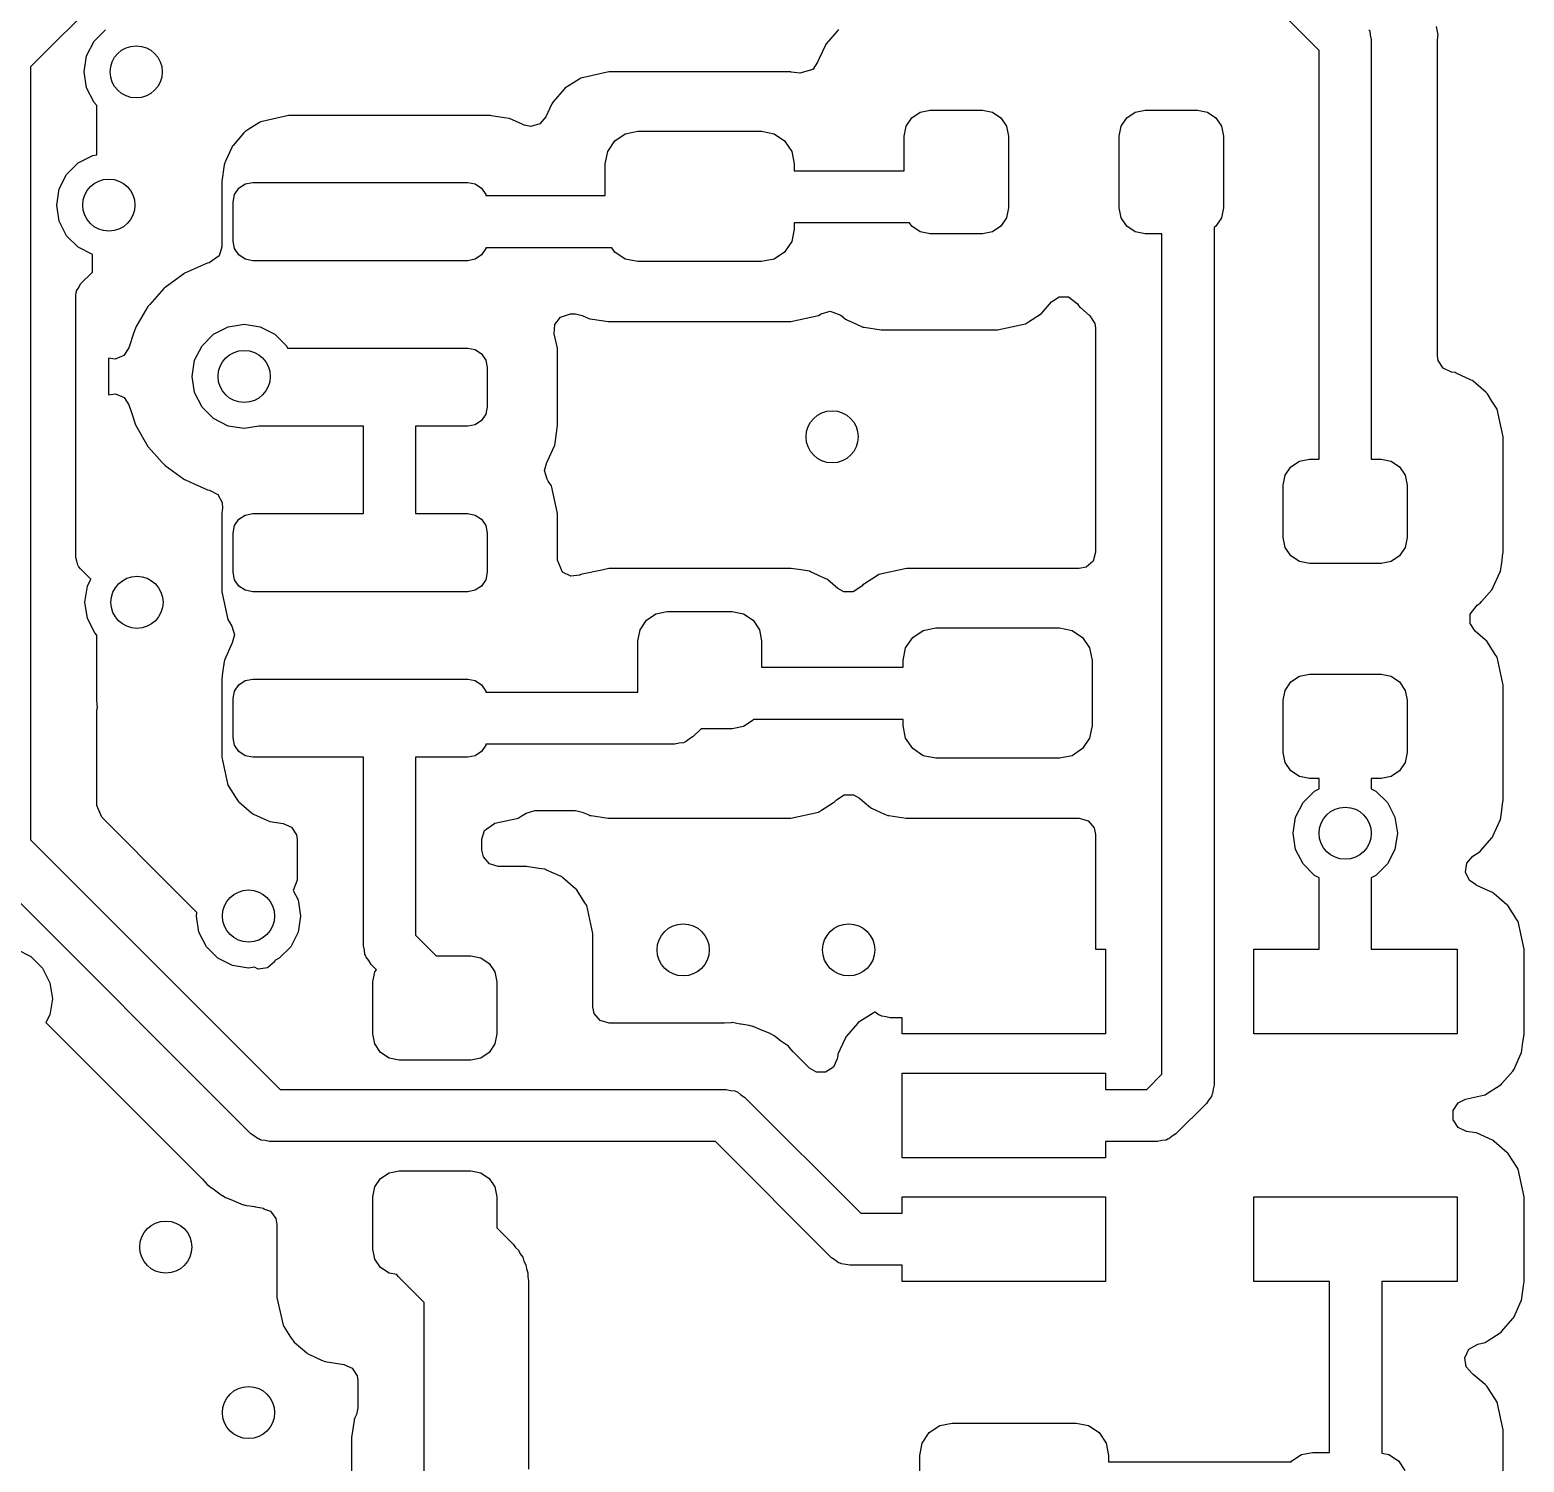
# Model space of a CAD drawing. Extents: x 0.02 to 3.58, y -2.35 to 1.97.
# Drawn here: x 1.2839 to 1.7353, y 0.71 to 1.1427 of the extents above; entities that cross this region are included whole.
import ezdxf

# ---------------------------------------------------------------- set-up
doc = ezdxf.new("R2010")
doc.units = 0
doc.header["$MEASUREMENT"] = 0
doc.layers.add('BLACK', color=7, linetype='CONTINUOUS')

msp = doc.modelspace()

# ---------------------------------------------------------------- linework, layer by layer
at = {"layer": 'BLACK', "linetype": 'CONTINUOUS'}
for p, q in [((1.33456, 1.18189), (1.28417, 1.1315)), ((1.67343, 1.1365), (1.65304, 1.15689)), ((1.30333, 1.13925), (1.30681, 1.14273)), ((1.52784, 1.14226), (1.52454, 1.13845)), ((1.52807, 1.14253), (1.52784, 1.14226)), ((1.52784, 1.14226), (1.52784, 1.14226)), ((1.52837, 1.14272), (1.52807, 1.14253)), ((1.68849, 1.14274), (1.68874, 1.14235)), ((1.68874, 1.14235), (1.68888, 1.14105)), ((1.70935, 1.14123), (1.70892, 1.14371)), ((1.30109, 1.13486), (1.30333, 1.13925)), ((1.52416, 1.13786), (1.52243, 1.13408)), ((1.52431, 1.13818), (1.52416, 1.13786)), ((1.52416, 1.13786), (1.52416, 1.13786)), ((1.52454, 1.13845), (1.52431, 1.13818)), ((1.52454, 1.13845), (1.52454, 1.13845)), ((1.68888, 1.14105), (1.68917, 1.13976)), ((1.68917, 1.13976), (1.68917, 1.01299)), ((1.70919, 1.13874), (1.7092, 1.13908)), ((1.70919, 1.0442), (1.70919, 1.13874)), ((1.7092, 1.13908), (1.70933, 1.14094)), ((1.70933, 1.14094), (1.70935, 1.14123)), ((1.70933, 1.14094), (1.70933, 1.14094)), ((1.30032, 1.12999), (1.30109, 1.13486)), ((1.52243, 1.13408), (1.52192, 1.13295)), ((1.67343, 1.01299), (1.67343, 1.1365)), ((1.28417, 1.1315), (1.28417, 0.898025)), ((1.30109, 1.12513), (1.30032, 1.12999)), ((1.4588, 1.12996), (1.45041, 1.12814)), ((1.5138, 1.12996), (1.4588, 1.12996)), ((1.51397, 1.12994), (1.5138, 1.12996)), ((1.51654, 1.12957), (1.51397, 1.12994)), ((1.51397, 1.12994), (1.51397, 1.12994)), ((1.5205, 1.13073), (1.51654, 1.12957)), ((1.52192, 1.13294), (1.5205, 1.13073)), ((1.52192, 1.13295), (1.52192, 1.13294)), ((1.30333, 1.12074), (1.30109, 1.12513)), ((1.44534, 1.12476), (1.44204, 1.12095)), ((1.44557, 1.12503), (1.44534, 1.12476)), ((1.44534, 1.12476), (1.44534, 1.12476)), ((1.44817, 1.1267), (1.44557, 1.12503)), ((1.45004, 1.1279), (1.44817, 1.1267)), ((1.45041, 1.12814), (1.45004, 1.1279)), ((1.45004, 1.1279), (1.45004, 1.1279)), ((1.30419, 1.11987), (1.30333, 1.12074)), ((1.30419, 1.10494), (1.30419, 1.11987)), ((1.44166, 1.12036), (1.43984, 1.11637)), ((1.44181, 1.12068), (1.44166, 1.12036)), ((1.44166, 1.12036), (1.44166, 1.12036)), ((1.44204, 1.12095), (1.44181, 1.12068)), ((1.44204, 1.12095), (1.44204, 1.12095)), ((1.36209, 1.11677), (1.3537, 1.11495)), ((1.42311, 1.11677), (1.36209, 1.11677)), ((1.42329, 1.11675), (1.42311, 1.11677)), ((1.42736, 1.11616), (1.42329, 1.11675)), ((1.42329, 1.11675), (1.42329, 1.11675)), ((1.4288, 1.11595), (1.42736, 1.11616)), ((1.43266, 1.11419), (1.4288, 1.11595)), ((1.43984, 1.11637), (1.43801, 1.11425)), ((1.54867, 1.1136), (1.55038, 1.11616)), ((1.55038, 1.11616), (1.55293, 1.11787)), ((1.55293, 1.11787), (1.55594, 1.11846)), ((1.55594, 1.11846), (1.57169, 1.11846)), ((1.57169, 1.11846), (1.57471, 1.11787)), ((1.57471, 1.11787), (1.57726, 1.11616)), ((1.57726, 1.11616), (1.57897, 1.1136)), ((1.61363, 1.1136), (1.61534, 1.11616)), ((1.61534, 1.11616), (1.61789, 1.11787)), ((1.61789, 1.11787), (1.62091, 1.11846)), ((1.62091, 1.11846), (1.63665, 1.11846)), ((1.63665, 1.11846), (1.63967, 1.11787)), ((1.63967, 1.11787), (1.64222, 1.11616)), ((1.64222, 1.11616), (1.64393, 1.1136)), ((1.34863, 1.11157), (1.34533, 1.10776)), ((1.34886, 1.11184), (1.34863, 1.11157)), ((1.34863, 1.11157), (1.34863, 1.11157)), ((1.35013, 1.11266), (1.34886, 1.11184)), ((1.35332, 1.11471), (1.35013, 1.11266)), ((1.3537, 1.11495), (1.35332, 1.11471)), ((1.35332, 1.11471), (1.35332, 1.11471)), ((1.43326, 1.11391), (1.43266, 1.11419)), ((1.43532, 1.11347), (1.43326, 1.11391)), ((1.43801, 1.11425), (1.43532, 1.11347)), ((1.46064, 1.10916), (1.46383, 1.1113)), ((1.46383, 1.1113), (1.4676, 1.11205)), ((1.4676, 1.11205), (1.505, 1.11205)), ((1.505, 1.11205), (1.50877, 1.1113)), ((1.50877, 1.1113), (1.51196, 1.10916)), ((1.54807, 1.11059), (1.54867, 1.1136)), ((1.54807, 1.10017), (1.54807, 1.11059)), ((1.57897, 1.1136), (1.57957, 1.11059)), ((1.57957, 1.11059), (1.57957, 1.08894)), ((1.61303, 1.11059), (1.61363, 1.1136)), ((1.61303, 1.08894), (1.61303, 1.11059)), ((1.64393, 1.1136), (1.64453, 1.11059)), ((1.64453, 1.11059), (1.64453, 1.08894)), ((1.34495, 1.10717), (1.34306, 1.10304)), ((1.3451, 1.10749), (1.34495, 1.10717)), ((1.34495, 1.10717), (1.34495, 1.10717)), ((1.34533, 1.10776), (1.3451, 1.10749)), ((1.34533, 1.10776), (1.34533, 1.10776)), ((1.45776, 1.1022), (1.45851, 1.10597)), ((1.45851, 1.10597), (1.46064, 1.10916)), ((1.51196, 1.10916), (1.51409, 1.10597)), ((1.51409, 1.10597), (1.51484, 1.1022)), ((1.29505, 1.09902), (1.29854, 1.1025)), ((1.29854, 1.1025), (1.30293, 1.10474)), ((1.30293, 1.10474), (1.30419, 1.10494)), ((1.34266, 1.10191), (1.34193, 1.09683)), ((1.34271, 1.10226), (1.34266, 1.10191)), ((1.34306, 1.10304), (1.34271, 1.10226)), ((1.45776, 1.09264), (1.45776, 1.1022)), ((1.51484, 1.1022), (1.51484, 1.10014)), ((1.29282, 1.09463), (1.29505, 1.09902)), ((1.51484, 1.10014), (1.54804, 1.10014)), ((1.54804, 1.10014), (1.54807, 1.10017)), ((1.29205, 1.08976), (1.29282, 1.09463)), ((1.34193, 1.09683), (1.34189, 1.09657)), ((1.34189, 1.09657), (1.34189, 1.07713)), ((1.34535, 1.09067), (1.3458, 1.09293)), ((1.3458, 1.09293), (1.34708, 1.09485)), ((1.34708, 1.09485), (1.349, 1.09613)), ((1.349, 1.09613), (1.35126, 1.09657)), ((1.35126, 1.09657), (1.41622, 1.09657)), ((1.41622, 1.09657), (1.41848, 1.09613)), ((1.41848, 1.09613), (1.4204, 1.09485)), ((1.4204, 1.09485), (1.42168, 1.09293)), ((1.42168, 1.09293), (1.42173, 1.09264)), ((1.42173, 1.09264), (1.45776, 1.09264)), ((1.29282, 1.0849), (1.29205, 1.08976)), ((1.34535, 1.07886), (1.34535, 1.09067)), ((1.57957, 1.08894), (1.57897, 1.08592)), ((1.61363, 1.08592), (1.61303, 1.08894)), ((1.64453, 1.08894), (1.64393, 1.08592)), ((1.29505, 1.08051), (1.29282, 1.0849)), ((1.5497, 1.08439), (1.51484, 1.08439)), ((1.51484, 1.08439), (1.51484, 1.08252)), ((1.55038, 1.08337), (1.5497, 1.08439)), ((1.55293, 1.08166), (1.55038, 1.08337)), ((1.57726, 1.08337), (1.57471, 1.08166)), ((1.57897, 1.08592), (1.57726, 1.08337)), ((1.61534, 1.08337), (1.61363, 1.08592)), ((1.61789, 1.08166), (1.61534, 1.08337)), ((1.64222, 1.08337), (1.64167, 1.083)), ((1.64393, 1.08592), (1.64222, 1.08337)), ((1.29854, 1.07702), (1.29505, 1.08051)), ((1.3458, 1.0766), (1.34535, 1.07886)), ((1.51484, 1.08252), (1.51409, 1.07875)), ((1.55594, 1.08106), (1.55293, 1.08166)), ((1.57169, 1.08106), (1.55594, 1.08106)), ((1.57471, 1.08166), (1.57169, 1.08106)), ((1.62091, 1.08106), (1.61789, 1.08166)), ((1.62593, 1.08106), (1.62091, 1.08106)), ((1.62593, 0.827218), (1.62593, 1.08106)), ((1.64167, 1.083), (1.64167, 0.823943)), ((1.30287, 1.07481), (1.29854, 1.07702)), ((1.30287, 1.06953), (1.30287, 1.07481)), ((1.3411, 1.07445), (1.33807, 1.07236)), ((1.34189, 1.07713), (1.3411, 1.07445)), ((1.34708, 1.07468), (1.3458, 1.0766)), ((1.349, 1.0734), (1.34708, 1.07468)), ((1.4204, 1.07468), (1.41848, 1.0734)), ((1.42168, 1.0766), (1.4204, 1.07468)), ((1.42173, 1.07689), (1.42168, 1.0766)), ((1.45975, 1.07689), (1.42173, 1.07689)), ((1.46064, 1.07556), (1.45975, 1.07689)), ((1.46383, 1.07343), (1.46064, 1.07556)), ((1.51196, 1.07556), (1.50877, 1.07343)), ((1.51409, 1.07875), (1.51196, 1.07556)), ((1.33734, 1.07209), (1.33094, 1.06925)), ((1.33757, 1.0722), (1.33734, 1.07209)), ((1.33734, 1.07209), (1.33734, 1.07209)), ((1.33796, 1.07228), (1.33757, 1.0722)), ((1.338, 1.07231), (1.33796, 1.07228)), ((1.33807, 1.07233), (1.338, 1.07231)), ((1.33807, 1.07236), (1.33807, 1.07233)), ((1.35126, 1.07295), (1.349, 1.0734)), ((1.41622, 1.07295), (1.35126, 1.07295)), ((1.41848, 1.0734), (1.41622, 1.07295)), ((1.4676, 1.07268), (1.46383, 1.07343)), ((1.505, 1.07268), (1.4676, 1.07268)), ((1.50877, 1.07343), (1.505, 1.07268)), ((1.29869, 1.06487), (1.29928, 1.06593)), ((1.29928, 1.06593), (1.30287, 1.06953)), ((1.33049, 1.06899), (1.32483, 1.06488)), ((1.3307, 1.06914), (1.33049, 1.06899)), ((1.33049, 1.06899), (1.33049, 1.06899)), ((1.33094, 1.06925), (1.3307, 1.06914)), ((1.33094, 1.06925), (1.33094, 1.06925)), ((1.29783, 1.06245), (1.29796, 1.06332)), ((1.29783, 0.983307), (1.29783, 1.06245)), ((1.29795, 1.0635), (1.298, 1.0636)), ((1.29796, 1.06332), (1.29795, 1.0635)), ((1.298, 1.0636), (1.29804, 1.06385)), ((1.29804, 1.06385), (1.29869, 1.06487)), ((1.32445, 1.06453), (1.32016, 1.05976)), ((1.32462, 1.06472), (1.32445, 1.06453)), ((1.32445, 1.06453), (1.32445, 1.06453)), ((1.32483, 1.06487), (1.32462, 1.06472)), ((1.32483, 1.06488), (1.32483, 1.06487)), ((1.59255, 1.06049), (1.5949, 1.062)), ((1.5949, 1.062), (1.59769, 1.062)), ((1.59769, 1.062), (1.60047, 1.05992)), ((1.31959, 1.05913), (1.3175, 1.05551)), ((1.32016, 1.05976), (1.31959, 1.05913)), ((1.44425, 1.05588), (1.44722, 1.05687)), ((1.44722, 1.05687), (1.44878, 1.05687)), ((1.44878, 1.05687), (1.45084, 1.05642)), ((1.45084, 1.05642), (1.45279, 1.05553)), ((1.5138, 1.05457), (1.52219, 1.05639)), ((1.52219, 1.05639), (1.52303, 1.05693)), ((1.52303, 1.05693), (1.52571, 1.05772)), ((1.52571, 1.05772), (1.52896, 1.05651)), ((1.52896, 1.05651), (1.52953, 1.05601)), ((1.5856, 1.05448), (1.58923, 1.05681)), ((1.58923, 1.05681), (1.58953, 1.057)), ((1.58923, 1.05681), (1.58923, 1.05681)), ((1.58953, 1.057), (1.59011, 1.05767)), ((1.59011, 1.05767), (1.59255, 1.06049)), ((1.60047, 1.05992), (1.60076, 1.05947)), ((1.60076, 1.05947), (1.60104, 1.05904)), ((1.60104, 1.05904), (1.6013, 1.05881)), ((1.6013, 1.05881), (1.6013, 1.05881)), ((1.6013, 1.05881), (1.60419, 1.0563)), ((1.60419, 1.0563), (1.6057, 1.05395)), ((1.31583, 1.05262), (1.31539, 1.05126)), ((1.31607, 1.05304), (1.31583, 1.05262)), ((1.3175, 1.05551), (1.31607, 1.05304)), ((1.33943, 1.05074), (1.34382, 1.05297)), ((1.34382, 1.05297), (1.34869, 1.05374)), ((1.34869, 1.05374), (1.35355, 1.05297)), ((1.35355, 1.05297), (1.35794, 1.05074)), ((1.44238, 1.05085), (1.44258, 1.05364)), ((1.44258, 1.05364), (1.44425, 1.05588)), ((1.45279, 1.05553), (1.45279, 1.05553)), ((1.45279, 1.05553), (1.45311, 1.05539)), ((1.45311, 1.05539), (1.45389, 1.05527)), ((1.45389, 1.05527), (1.45862, 1.05459)), ((1.45862, 1.05459), (1.45862, 1.05459)), ((1.45862, 1.05459), (1.4588, 1.05457)), ((1.4588, 1.05457), (1.5138, 1.05457)), ((1.52953, 1.05601), (1.53038, 1.05527)), ((1.53038, 1.05527), (1.5307, 1.05513)), ((1.5307, 1.05513), (1.5307, 1.05513)), ((1.5307, 1.05513), (1.53368, 1.05376)), ((1.53368, 1.05376), (1.53561, 1.05289)), ((1.53561, 1.05289), (1.53596, 1.05283)), ((1.53596, 1.05283), (1.54112, 1.05209)), ((1.54112, 1.05209), (1.54112, 1.05209)), ((1.54112, 1.05209), (1.5413, 1.05207)), ((1.5413, 1.05207), (1.5763, 1.05207)), ((1.5763, 1.05207), (1.58469, 1.05389)), ((1.58469, 1.05389), (1.5856, 1.05448)), ((1.6057, 1.05395), (1.60591, 1.05255)), ((1.60591, 1.05255), (1.60591, 0.984921)), ((1.31539, 1.05126), (1.31387, 1.04659)), ((1.33595, 1.04725), (1.33943, 1.05074)), ((1.35794, 1.05074), (1.36143, 1.04725)), ((1.44331, 1.04657), (1.44238, 1.05085)), ((1.30972, 1.04319), (1.30768, 1.04355)), ((1.30768, 1.04355), (1.30768, 1.03246)), ((1.31229, 1.04428), (1.30972, 1.04319)), ((1.31387, 1.04659), (1.31229, 1.04428)), ((1.33294, 1.038), (1.33371, 1.04286)), ((1.33371, 1.04286), (1.33595, 1.04725)), ((1.36143, 1.04725), (1.36177, 1.04657)), ((1.36177, 1.04657), (1.41622, 1.04657)), ((1.41622, 1.04657), (1.41848, 1.04613)), ((1.41848, 1.04613), (1.4204, 1.04485)), ((1.4204, 1.04485), (1.42168, 1.04293)), ((1.42168, 1.04293), (1.42213, 1.04067)), ((1.44331, 1.02295), (1.44331, 1.04657)), ((1.70939, 1.0428), (1.70919, 1.0442)), ((1.71091, 1.04045), (1.70939, 1.0428)), ((1.42213, 1.04067), (1.42213, 1.02886)), ((1.71345, 1.03929), (1.71091, 1.04045)), ((1.71449, 1.03914), (1.71345, 1.03929)), ((1.71481, 1.039), (1.71449, 1.03914)), ((1.7194, 1.0369), (1.71481, 1.039)), ((1.71481, 1.039), (1.71481, 1.039)), ((1.33371, 1.03313), (1.33294, 1.038)), ((1.71972, 1.03675), (1.7194, 1.0369)), ((1.7194, 1.0369), (1.7194, 1.0369)), ((1.71999, 1.03652), (1.71972, 1.03675)), ((1.72374, 1.03327), (1.71999, 1.03652)), ((1.71999, 1.03652), (1.71999, 1.03652)), ((1.30768, 1.03246), (1.30986, 1.03278)), ((1.30986, 1.03278), (1.3124, 1.03162)), ((1.3124, 1.03162), (1.31387, 1.0294)), ((1.31387, 1.0294), (1.31462, 1.02709)), ((1.33595, 1.02874), (1.33371, 1.03313)), ((1.72406, 1.03299), (1.72374, 1.03327)), ((1.72425, 1.03269), (1.72406, 1.03299)), ((1.72563, 1.03055), (1.72425, 1.03269)), ((1.72425, 1.03269), (1.72425, 1.03269)), ((1.72717, 1.02815), (1.72563, 1.03055)), ((1.31462, 1.02709), (1.31583, 1.02337)), ((1.33943, 1.02525), (1.33595, 1.02874)), ((1.34382, 1.02302), (1.33943, 1.02525)), ((1.42168, 1.0266), (1.4204, 1.02468)), ((1.42213, 1.02886), (1.42168, 1.0266)), ((1.729, 1.01976), (1.72717, 1.02815)), ((1.31583, 1.02337), (1.31959, 1.01686)), ((1.34869, 1.02225), (1.34382, 1.02302)), ((1.35314, 1.02295), (1.34869, 1.02225)), ((1.38472, 1.02295), (1.35314, 1.02295)), ((1.38472, 0.996575), (1.38472, 1.02295)), ((1.41622, 1.02295), (1.40047, 1.02295)), ((1.40047, 1.02295), (1.40047, 0.996575)), ((1.41848, 1.0234), (1.41622, 1.02295)), ((1.4204, 1.02468), (1.41848, 1.0234)), ((1.44249, 1.01726), (1.44311, 1.02157)), ((1.44311, 1.02157), (1.44328, 1.02278)), ((1.44328, 1.02278), (1.44331, 1.02295)), ((1.44328, 1.02278), (1.44328, 1.02278)), ((1.31959, 1.01686), (1.31976, 1.01666)), ((1.31976, 1.01666), (1.31976, 1.01666)), ((1.31976, 1.01666), (1.32395, 1.01202)), ((1.4402, 1.01224), (1.44249, 1.01726)), ((1.729, 0.984764), (1.729, 1.01976)), ((1.32395, 1.01202), (1.32462, 1.01127)), ((1.32462, 1.01127), (1.32483, 1.01112)), ((1.43943, 1.00962), (1.44013, 1.01202)), ((1.4401, 1.01203), (1.4402, 1.01224)), ((1.44013, 1.01202), (1.4401, 1.01203)), ((1.4402, 1.01224), (1.4402, 1.01224)), ((1.6649, 1.01069), (1.66746, 1.01239)), ((1.66746, 1.01239), (1.67047, 1.01299)), ((1.67047, 1.01299), (1.67343, 1.01299)), ((1.68917, 1.01299), (1.69213, 1.01299)), ((1.69213, 1.01299), (1.69514, 1.01239)), ((1.69514, 1.01239), (1.69769, 1.01069)), ((1.32483, 1.01112), (1.32483, 1.01112)), ((1.32483, 1.01112), (1.3304, 1.00707)), ((1.3304, 1.00707), (1.3307, 1.00685)), ((1.3307, 1.00685), (1.33094, 1.00674)), ((1.33094, 1.00674), (1.33094, 1.00674)), ((1.33094, 1.00674), (1.3336, 1.00556)), ((1.44021, 1.00694), (1.43943, 1.00962)), ((1.44057, 1.00639), (1.44021, 1.00694)), ((1.6626, 1.00512), (1.6632, 1.00813)), ((1.6632, 1.00813), (1.6649, 1.01069)), ((1.69769, 1.01069), (1.6994, 1.00813)), ((1.6994, 1.00813), (1.7, 1.00512)), ((1.3336, 1.00556), (1.33757, 1.00379)), ((1.33757, 1.00379), (1.33823, 1.00365)), ((1.33823, 1.00365), (1.34069, 1.00232)), ((1.34069, 1.00232), (1.34204, 0.999877)), ((1.44148, 1.00496), (1.44057, 1.00639)), ((1.44331, 0.996575), (1.44148, 1.00496)), ((1.6626, 0.98937), (1.6626, 1.00512)), ((1.7, 1.00512), (1.7, 0.98937)), ((1.34204, 0.997614), (1.34189, 0.996575)), ((1.34204, 0.999877), (1.34211, 0.998093)), ((1.34211, 0.998093), (1.34204, 0.997614)), ((1.34189, 0.996575), (1.34189, 0.972953)), ((1.3458, 0.992929), (1.34708, 0.994845)), ((1.34708, 0.994845), (1.349, 0.996125)), ((1.349, 0.996125), (1.35126, 0.996575)), ((1.35126, 0.996575), (1.38472, 0.996575)), ((1.40047, 0.996575), (1.41622, 0.996575)), ((1.41622, 0.996575), (1.41848, 0.996125)), ((1.41848, 0.996125), (1.4204, 0.994845)), ((1.4204, 0.994845), (1.42168, 0.992929)), ((1.44331, 0.982532), (1.44331, 0.996575)), ((1.34535, 0.990669), (1.3458, 0.992929)), ((1.34535, 0.978858), (1.34535, 0.990669)), ((1.42168, 0.992929), (1.42213, 0.990669)), ((1.42213, 0.990669), (1.42213, 0.978858)), ((1.6632, 0.986357), (1.6626, 0.98937)), ((1.7, 0.98937), (1.6994, 0.986357)), ((1.60591, 0.984921), (1.60512, 0.982239)), ((1.6649, 0.983802), (1.6632, 0.986357)), ((1.6994, 0.986357), (1.69769, 0.983802)), ((1.72867, 0.9825), (1.72897, 0.984589)), ((1.72897, 0.984589), (1.729, 0.984764)), ((1.72897, 0.984589), (1.72897, 0.984589)), ((1.29818, 0.982144), (1.29783, 0.983307)), ((1.29843, 0.980959), (1.29818, 0.982144)), ((1.29858, 0.980755), (1.29843, 0.980959)), ((1.29861, 0.980648), (1.29858, 0.980755)), ((1.29875, 0.980529), (1.29861, 0.980648)), ((1.29928, 0.979827), (1.29875, 0.980529)), ((1.30239, 0.976718), (1.29928, 0.979827)), ((1.44489, 0.978902), (1.44331, 0.982532)), ((1.4588, 0.979961), (1.45669, 0.979501)), ((1.5138, 0.979961), (1.4588, 0.979961)), ((1.51397, 0.979935), (1.5138, 0.979961)), ((1.51753, 0.979425), (1.51397, 0.979935)), ((1.51397, 0.979935), (1.51397, 0.979935)), ((1.5488, 0.979961), (1.54041, 0.978135)), ((1.60094, 0.979961), (1.5488, 0.979961)), ((1.60301, 0.980409), (1.60094, 0.979961)), ((1.60512, 0.982239), (1.60301, 0.980409)), ((1.66746, 0.982095), (1.6649, 0.983802)), ((1.67047, 0.981496), (1.66746, 0.982095)), ((1.69213, 0.981496), (1.67047, 0.981496)), ((1.69514, 0.982095), (1.69213, 0.981496)), ((1.69769, 0.983802), (1.69514, 0.982095)), ((1.72818, 0.979074), (1.72867, 0.9825)), ((1.30132, 0.97463), (1.30239, 0.976718)), ((1.3458, 0.976598), (1.34535, 0.978858)), ((1.34708, 0.974682), (1.3458, 0.976598)), ((1.42168, 0.976598), (1.4204, 0.974682)), ((1.42213, 0.978858), (1.42168, 0.976598)), ((1.44739, 0.977651), (1.44489, 0.978902)), ((1.45011, 0.977943), (1.44739, 0.977651)), ((1.45041, 0.978135), (1.45011, 0.977943)), ((1.45084, 0.97823), (1.45041, 0.978135)), ((1.45669, 0.979501), (1.45084, 0.97823)), ((1.45084, 0.97823), (1.45084, 0.97823)), ((1.51949, 0.979143), (1.51753, 0.979425)), ((1.51981, 0.978995), (1.51949, 0.979143)), ((1.5244, 0.976902), (1.51981, 0.978995)), ((1.52472, 0.976754), (1.5244, 0.976902)), ((1.5244, 0.976902), (1.5244, 0.976902)), ((1.52499, 0.976522), (1.52472, 0.976754)), ((1.52802, 0.97389), (1.52499, 0.976522)), ((1.53557, 0.975028), (1.53534, 0.974759)), ((1.53609, 0.975359), (1.53557, 0.975028)), ((1.54004, 0.977895), (1.53609, 0.975359)), ((1.54041, 0.978135), (1.54004, 0.977895)), ((1.54004, 0.977895), (1.54004, 0.977895)), ((1.72594, 0.974167), (1.72803, 0.978751)), ((1.72803, 0.978751), (1.72818, 0.979074)), ((1.30055, 0.969764), (1.30132, 0.97463)), ((1.34189, 0.972953), (1.34371, 0.964563)), ((1.349, 0.973402), (1.34708, 0.974682)), ((1.35126, 0.972953), (1.349, 0.973402)), ((1.41622, 0.972953), (1.35126, 0.972953)), ((1.41848, 0.973402), (1.41622, 0.972953)), ((1.4204, 0.974682), (1.41848, 0.973402)), ((1.52987, 0.97288), (1.52802, 0.97389)), ((1.53267, 0.97288), (1.52987, 0.97288)), ((1.53502, 0.974391), (1.53267, 0.97288)), ((1.53534, 0.974759), (1.53502, 0.974391)), ((1.53534, 0.974759), (1.53534, 0.974759)), ((1.72246, 0.97), (1.72556, 0.973576)), ((1.72556, 0.973576), (1.72579, 0.973845)), ((1.72556, 0.973576), (1.72556, 0.973576)), ((1.72579, 0.973845), (1.72594, 0.974167)), ((1.72594, 0.974167), (1.72594, 0.974167)), ((1.30132, 0.964897), (1.30055, 0.969764)), ((1.47019, 0.964374), (1.47307, 0.966294)), ((1.47307, 0.966294), (1.47646, 0.966969)), ((1.47646, 0.966969), (1.49614, 0.966969)), ((1.49614, 0.966969), (1.49953, 0.966294)), ((1.49953, 0.966294), (1.50241, 0.964374)), ((1.71907, 0.966157), (1.72114, 0.968933)), ((1.71907, 0.963362), (1.71907, 0.966157)), ((1.72114, 0.968933), (1.72173, 0.969308)), ((1.72173, 0.969308), (1.72203, 0.9695)), ((1.72173, 0.969308), (1.72173, 0.969308)), ((1.72203, 0.9695), (1.72246, 0.97)), ((1.30356, 0.960507), (1.30132, 0.964897)), ((1.34371, 0.964563), (1.34424, 0.963747)), ((1.34424, 0.963747), (1.34498, 0.962589)), ((1.34498, 0.962589), (1.34577, 0.959907)), ((1.4676, 0.95811), (1.46827, 0.9615)), ((1.46827, 0.9615), (1.47019, 0.964374)), ((1.50241, 0.964374), (1.50433, 0.9615)), ((1.50433, 0.9615), (1.505, 0.95811)), ((1.55383, 0.961298), (1.5576, 0.962047)), ((1.5576, 0.962047), (1.595, 0.962047)), ((1.595, 0.962047), (1.59877, 0.961298)), ((1.72058, 0.961011), (1.71907, 0.963362)), ((1.30419, 0.959873), (1.30356, 0.960507)), ((1.30419, 0.940595), (1.30419, 0.959873)), ((1.3451, 0.957494), (1.34271, 0.952265)), ((1.34577, 0.959907), (1.34507, 0.957508)), ((1.34507, 0.957508), (1.3451, 0.957494)), ((1.4676, 0.942638), (1.4676, 0.95811)), ((1.505, 0.95811), (1.505, 0.950138)), ((1.54851, 0.955971), (1.55064, 0.959164)), ((1.55064, 0.959164), (1.55383, 0.961298)), ((1.59877, 0.961298), (1.60196, 0.959164)), ((1.60196, 0.959164), (1.60409, 0.955971)), ((1.72361, 0.958381), (1.72058, 0.961011)), ((1.72406, 0.95799), (1.72361, 0.958381)), ((1.72425, 0.957691), (1.72406, 0.95799)), ((1.72662, 0.954016), (1.72425, 0.957691)), ((1.72425, 0.957691), (1.72425, 0.957691)), ((1.54776, 0.952205), (1.54851, 0.955971)), ((1.60409, 0.955971), (1.60484, 0.952205)), ((1.72717, 0.953154), (1.72662, 0.954016)), ((1.729, 0.944764), (1.72717, 0.953154)), ((1.34217, 0.9485), (1.34189, 0.946575)), ((1.34266, 0.951914), (1.34217, 0.9485)), ((1.34271, 0.952265), (1.34266, 0.951914)), ((1.505, 0.950138), (1.54776, 0.950138)), ((1.54776, 0.950138), (1.54776, 0.952205)), ((1.60484, 0.952205), (1.60484, 0.93252)), ((1.66746, 0.947432), (1.67047, 0.948031)), ((1.67047, 0.948031), (1.69213, 0.948031)), ((1.69213, 0.948031), (1.69514, 0.947432)), ((1.34189, 0.946575), (1.34189, 0.922953)), ((1.3458, 0.942929), (1.34708, 0.944845)), ((1.34708, 0.944845), (1.349, 0.946125)), ((1.349, 0.946125), (1.35126, 0.946575)), ((1.35126, 0.946575), (1.41622, 0.946575)), ((1.41622, 0.946575), (1.41848, 0.946125)), ((1.41848, 0.946125), (1.4204, 0.944845)), ((1.4204, 0.944845), (1.42168, 0.942929)), ((1.6632, 0.943171), (1.6649, 0.945725)), ((1.6649, 0.945725), (1.66746, 0.947432)), ((1.69514, 0.947432), (1.69769, 0.945725)), ((1.69769, 0.945725), (1.6994, 0.943171)), ((1.729, 0.909764), (1.729, 0.944764)), ((1.3042, 0.940309), (1.30419, 0.940595)), ((1.30428, 0.938892), (1.3042, 0.940309)), ((1.34535, 0.940669), (1.3458, 0.942929)), ((1.34535, 0.928858), (1.34535, 0.940669)), ((1.42168, 0.942929), (1.42173, 0.942638)), ((1.42173, 0.942638), (1.4676, 0.942638)), ((1.6626, 0.940157), (1.6632, 0.943171)), ((1.6626, 0.924409), (1.6626, 0.940157)), ((1.6994, 0.943171), (1.7, 0.940157)), ((1.7, 0.940157), (1.7, 0.924409)), ((1.30419, 0.936781), (1.30428, 0.937685)), ((1.30419, 0.908372), (1.30419, 0.936781)), ((1.30433, 0.938), (1.30428, 0.938892)), ((1.30428, 0.937706), (1.30433, 0.938)), ((1.30428, 0.937685), (1.30428, 0.937706)), ((1.30428, 0.937706), (1.30428, 0.937706)), ((1.48671, 0.931535), (1.48436, 0.929186)), ((1.49614, 0.931535), (1.48671, 0.931535)), ((1.49953, 0.93221), (1.49614, 0.931535)), ((1.50241, 0.93413), (1.49953, 0.93221)), ((1.50258, 0.93439), (1.50241, 0.93413)), ((1.54776, 0.93439), (1.50258, 0.93439)), ((1.54776, 0.93252), (1.54776, 0.93439)), ((1.54851, 0.928753), (1.54776, 0.93252)), ((1.60484, 0.93252), (1.60409, 0.928753)), ((1.3458, 0.926598), (1.34535, 0.928858)), ((1.34708, 0.924682), (1.3458, 0.926598)), ((1.42168, 0.926598), (1.4204, 0.924682)), ((1.42173, 0.92689), (1.42168, 0.926598)), ((1.4788, 0.92689), (1.42173, 0.92689)), ((1.48008, 0.927182), (1.4788, 0.92689)), ((1.48139, 0.927328), (1.48008, 0.927182)), ((1.48177, 0.927568), (1.48139, 0.927328)), ((1.48221, 0.927669), (1.48177, 0.927568)), ((1.48324, 0.928488), (1.48221, 0.927669)), ((1.48436, 0.929186), (1.48324, 0.928488)), ((1.55064, 0.92556), (1.54851, 0.928753)), ((1.55383, 0.923426), (1.55064, 0.92556)), ((1.60196, 0.92556), (1.59877, 0.923426)), ((1.60409, 0.928753), (1.60196, 0.92556)), ((1.34189, 0.922953), (1.34371, 0.914563)), ((1.349, 0.923402), (1.34708, 0.924682)), ((1.35126, 0.922953), (1.349, 0.923402)), ((1.38472, 0.922953), (1.35126, 0.922953)), ((1.38472, 0.865965), (1.38472, 0.922953)), ((1.41622, 0.922953), (1.40047, 0.922953)), ((1.40047, 0.922953), (1.40047, 0.869226)), ((1.41848, 0.923402), (1.41622, 0.922953)), ((1.4204, 0.924682), (1.41848, 0.923402)), ((1.5576, 0.922677), (1.55383, 0.923426)), ((1.595, 0.922677), (1.5576, 0.922677)), ((1.59877, 0.923426), (1.595, 0.922677)), ((1.6632, 0.921396), (1.6626, 0.924409)), ((1.6649, 0.918842), (1.6632, 0.921396)), ((1.6994, 0.921396), (1.69769, 0.918842)), ((1.7, 0.924409), (1.6994, 0.921396)), ((1.66746, 0.917135), (1.6649, 0.918842)), ((1.67047, 0.916535), (1.66746, 0.917135)), ((1.67343, 0.916535), (1.67047, 0.916535)), ((1.67343, 0.913445), (1.67343, 0.916535)), ((1.69213, 0.916535), (1.68917, 0.916535)), ((1.68917, 0.916535), (1.68917, 0.913445)), ((1.69514, 0.917135), (1.69213, 0.916535)), ((1.69769, 0.918842), (1.69514, 0.917135)), ((1.34371, 0.914563), (1.34395, 0.914189)), ((1.34395, 0.914189), (1.34395, 0.914189)), ((1.34395, 0.914189), (1.34606, 0.910915)), ((1.66856, 0.909256), (1.67204, 0.91274)), ((1.67204, 0.91274), (1.67343, 0.913445)), ((1.68917, 0.913445), (1.69056, 0.91274)), ((1.69056, 0.91274), (1.69404, 0.909256)), ((1.30565, 0.904865), (1.30419, 0.908372)), ((1.34606, 0.910915), (1.34682, 0.909727)), ((1.34682, 0.909727), (1.34709, 0.909494)), ((1.34709, 0.909494), (1.34709, 0.909494)), ((1.34709, 0.909494), (1.3509, 0.906194)), ((1.52305, 0.906946), (1.52673, 0.909308)), ((1.52673, 0.909308), (1.52703, 0.9095)), ((1.52673, 0.909308), (1.52673, 0.909308)), ((1.52703, 0.9095), (1.52741, 0.909941)), ((1.52741, 0.909941), (1.52758, 0.910137)), ((1.52758, 0.910137), (1.52993, 0.911648)), ((1.52993, 0.911648), (1.53272, 0.911648)), ((1.53272, 0.911648), (1.53457, 0.910637)), ((1.53457, 0.910637), (1.53599, 0.909409)), ((1.53599, 0.909409), (1.53788, 0.907773)), ((1.53788, 0.907773), (1.5382, 0.907626)), ((1.5382, 0.907626), (1.5382, 0.907626)), ((1.5382, 0.907626), (1.54217, 0.905815)), ((1.66632, 0.904866), (1.66856, 0.909256)), ((1.69404, 0.909256), (1.69628, 0.904866)), ((1.72848, 0.906194), (1.72897, 0.909589)), ((1.72897, 0.909589), (1.729, 0.909764)), ((1.72897, 0.909589), (1.72897, 0.909589)), ((1.32728, 0.883231), (1.30565, 0.904865)), ((1.3509, 0.906194), (1.3509, 0.906194)), ((1.3509, 0.906194), (1.35117, 0.905962)), ((1.35117, 0.905962), (1.35149, 0.905815)), ((1.35149, 0.905815), (1.35149, 0.905815)), ((1.35149, 0.905815), (1.35553, 0.90397)), ((1.35553, 0.90397), (1.3564, 0.903574)), ((1.3564, 0.903574), (1.36045, 0.902991)), ((1.36045, 0.902991), (1.36299, 0.90183)), ((1.42128, 0.900871), (1.4244, 0.903036)), ((1.4244, 0.903036), (1.43107, 0.904487)), ((1.43107, 0.904487), (1.4315, 0.904581)), ((1.4315, 0.904581), (1.43235, 0.905126)), ((1.43235, 0.905126), (1.43384, 0.906083)), ((1.43384, 0.906083), (1.43652, 0.90687)), ((1.43652, 0.90687), (1.44878, 0.90687)), ((1.44878, 0.90687), (1.45084, 0.906422)), ((1.45084, 0.906422), (1.45279, 0.905532)), ((1.45279, 0.905532), (1.45279, 0.905532)), ((1.45279, 0.905532), (1.45311, 0.905385)), ((1.45311, 0.905385), (1.45346, 0.905335)), ((1.45346, 0.905335), (1.45862, 0.904592)), ((1.45862, 0.904592), (1.45862, 0.904592)), ((1.45862, 0.904592), (1.4588, 0.904567)), ((1.4588, 0.904567), (1.5138, 0.904567)), ((1.5138, 0.904567), (1.52219, 0.906392)), ((1.52219, 0.906392), (1.52305, 0.906946)), ((1.54217, 0.905815), (1.54311, 0.905385)), ((1.54311, 0.905385), (1.54346, 0.905335)), ((1.54346, 0.905335), (1.54862, 0.904592)), ((1.54862, 0.904592), (1.54862, 0.904592)), ((1.54862, 0.904592), (1.5488, 0.904567)), ((1.5488, 0.904567), (1.60094, 0.904567)), ((1.60094, 0.904567), (1.60363, 0.903779)), ((1.60363, 0.903779), (1.60546, 0.901667)), ((1.66555, 0.9), (1.66632, 0.904866)), ((1.69628, 0.904866), (1.69705, 0.9)), ((1.72594, 0.899167), (1.72803, 0.903751)), ((1.72803, 0.903751), (1.72818, 0.904074)), ((1.72818, 0.904074), (1.72848, 0.906194)), ((1.36299, 0.90183), (1.3645, 0.899479)), ((1.3645, 0.899479), (1.3647, 0.898081)), ((1.42049, 0.898189), (1.42128, 0.900871)), ((1.60546, 0.901667), (1.60591, 0.899606)), ((1.60591, 0.899606), (1.60591, 0.864961)), ((1.66632, 0.895134), (1.66555, 0.9)), ((1.69705, 0.9), (1.69628, 0.895134)), ((1.72226, 0.894776), (1.72556, 0.898576)), ((1.72556, 0.898576), (1.72579, 0.898845)), ((1.72556, 0.898576), (1.72556, 0.898576)), ((1.72579, 0.898845), (1.72594, 0.899167)), ((1.72594, 0.899167), (1.72594, 0.899167)), ((1.28417, 0.898025), (1.31187, 0.870332)), ((1.3647, 0.898081), (1.3647, 0.885876)), ((1.42049, 0.894921), (1.42049, 0.898189)), ((1.42094, 0.892861), (1.42049, 0.894921)), ((1.66856, 0.890744), (1.66632, 0.895134)), ((1.69628, 0.895134), (1.69404, 0.890744)), ((1.71989, 0.893125), (1.72173, 0.894308)), ((1.72173, 0.894308), (1.72203, 0.8945)), ((1.72173, 0.894308), (1.72173, 0.894308)), ((1.72203, 0.8945), (1.72226, 0.894776)), ((1.42277, 0.890748), (1.42094, 0.892861)), ((1.42545, 0.889961), (1.42277, 0.890748)), ((1.4338, 0.889961), (1.42545, 0.889961)), ((1.43397, 0.889935), (1.4338, 0.889961)), ((1.43767, 0.889403), (1.43397, 0.889935)), ((1.43397, 0.889935), (1.43397, 0.889935)), ((1.43949, 0.889143), (1.43767, 0.889403)), ((1.67204, 0.88726), (1.66856, 0.890744)), ((1.69404, 0.890744), (1.69056, 0.88726)), ((1.71766, 0.888246), (1.71806, 0.891012)), ((1.71806, 0.891012), (1.71989, 0.893125)), ((1.35073, 0.809196), (1.27072, 0.889206)), ((1.3647, 0.885876), (1.36353, 0.882715)), ((1.43981, 0.888995), (1.43949, 0.889143)), ((1.4444, 0.886902), (1.43981, 0.888995)), ((1.44472, 0.886754), (1.4444, 0.886902)), ((1.4444, 0.886902), (1.4444, 0.886902)), ((1.44499, 0.886522), (1.44472, 0.886754)), ((1.44879, 0.883226), (1.44499, 0.886522)), ((1.44499, 0.886522), (1.44499, 0.886522)), ((1.67343, 0.886555), (1.67204, 0.88726)), ((1.67343, 0.864961), (1.67343, 0.886555)), ((1.69056, 0.88726), (1.68917, 0.886555)), ((1.68917, 0.886555), (1.68917, 0.864961)), ((1.71882, 0.885703), (1.71766, 0.888246)), ((1.72087, 0.884386), (1.71882, 0.885703)), ((1.32728, 0.88323), (1.32728, 0.883231)), ((1.33442, 0.876087), (1.32728, 0.88323)), ((1.32728, 0.88323), (1.32728, 0.88323)), ((1.36353, 0.882715), (1.36498, 0.879866)), ((1.44906, 0.88299), (1.44879, 0.883226)), ((1.44925, 0.882691), (1.44906, 0.88299)), ((1.45161, 0.879022), (1.44925, 0.882691)), ((1.44925, 0.882691), (1.44925, 0.882691)), ((1.72085, 0.884339), (1.72087, 0.884386)), ((1.72325, 0.883242), (1.72085, 0.884339)), ((1.72575, 0.882099), (1.72325, 0.883242)), ((1.72608, 0.881951), (1.72575, 0.882099)), ((1.72575, 0.882099), (1.72575, 0.882099)), ((1.72634, 0.881719), (1.72608, 0.881951)), ((1.73015, 0.878419), (1.72634, 0.881719)), ((1.72634, 0.881719), (1.72634, 0.881719)), ((1.33425, 0.875), (1.33442, 0.876087)), ((1.36498, 0.879866), (1.36575, 0.875)), ((1.45217, 0.878154), (1.45161, 0.879022)), ((1.454, 0.869764), (1.45217, 0.878154)), ((1.73042, 0.878187), (1.73015, 0.878419)), ((1.73061, 0.877888), (1.73042, 0.878187)), ((1.73309, 0.874034), (1.73061, 0.877888)), ((1.73061, 0.877888), (1.73061, 0.877888)), ((1.33502, 0.870134), (1.33425, 0.875)), ((1.36575, 0.875), (1.36498, 0.870134)), ((1.73353, 0.873351), (1.73309, 0.874034)), ((1.73535, 0.864961), (1.73353, 0.873351)), ((1.31187, 0.870332), (1.35956, 0.822638)), ((1.33726, 0.865744), (1.33502, 0.870134)), ((1.36498, 0.870134), (1.36274, 0.865744)), ((1.40047, 0.869226), (1.40671, 0.862992)), ((1.454, 0.847618), (1.454, 0.869764)), ((1.27987, 0.864977), (1.28426, 0.86274)), ((1.28426, 0.86274), (1.28774, 0.859256)), ((1.34074, 0.86226), (1.33726, 0.865744)), ((1.34513, 0.860023), (1.34074, 0.86226)), ((1.35926, 0.86226), (1.35793, 0.861582)), ((1.36274, 0.865744), (1.35926, 0.86226)), ((1.38502, 0.864682), (1.38472, 0.865965)), ((1.38516, 0.863375), (1.38502, 0.864682)), ((1.3854, 0.862991), (1.38516, 0.863375)), ((1.3855, 0.86255), (1.3854, 0.862991)), ((1.38632, 0.861521), (1.3855, 0.86255)), ((1.40671, 0.862992), (1.41713, 0.862992)), ((1.41713, 0.862992), (1.42014, 0.862393)), ((1.42014, 0.862393), (1.42269, 0.860686)), ((1.60591, 0.864961), (1.60886, 0.864961)), ((1.60886, 0.864961), (1.60886, 0.83937)), ((1.65374, 0.83937), (1.65374, 0.864961)), ((1.65374, 0.864961), (1.67343, 0.864961)), ((1.68917, 0.864961), (1.71516, 0.864961)), ((1.71516, 0.864961), (1.71516, 0.83937)), ((1.73535, 0.83937), (1.73535, 0.864961)), ((1.28774, 0.859256), (1.28998, 0.854866)), ((1.35, 0.859252), (1.34513, 0.860023)), ((1.35181, 0.859538), (1.35, 0.859252)), ((1.35294, 0.858974), (1.35181, 0.859538)), ((1.3557, 0.859372), (1.35294, 0.858974)), ((1.35781, 0.861202), (1.3557, 0.859372)), ((1.35793, 0.861582), (1.35781, 0.861202)), ((1.38702, 0.860406), (1.38632, 0.861521)), ((1.38864, 0.85879), (1.38702, 0.860406)), ((1.3876, 0.855118), (1.3882, 0.858131)), ((1.3882, 0.858131), (1.38864, 0.85879)), ((1.42269, 0.860686), (1.4244, 0.858131)), ((1.4244, 0.858131), (1.425, 0.855118)), ((1.28998, 0.854866), (1.29075, 0.85)), ((1.3876, 0.83937), (1.3876, 0.855118)), ((1.425, 0.855118), (1.425, 0.83937)), ((1.29075, 0.85), (1.28998, 0.845134)), ((1.28998, 0.845134), (1.2888, 0.842818)), ((1.45444, 0.845557), (1.454, 0.847618)), ((1.45627, 0.843445), (1.45444, 0.845557)), ((1.53868, 0.845691), (1.53466, 0.84311)), ((1.53905, 0.845931), (1.53868, 0.845691)), ((1.53868, 0.845691), (1.53868, 0.845691)), ((1.5393, 0.845986), (1.53905, 0.845931)), ((1.53944, 0.845898), (1.5393, 0.845986)), ((1.54047, 0.845076), (1.53944, 0.845898)), ((1.54091, 0.844975), (1.54047, 0.845076)), ((1.5413, 0.844734), (1.54091, 0.844975)), ((1.5426, 0.844586), (1.5413, 0.844734)), ((1.54388, 0.844291), (1.5426, 0.844586)), ((1.54744, 0.844291), (1.54388, 0.844291)), ((1.54744, 0.83937), (1.54744, 0.844291)), ((1.2888, 0.842818), (1.33585, 0.795763)), ((1.45896, 0.842657), (1.45627, 0.843445)), ((1.49346, 0.842657), (1.45896, 0.842657)), ((1.49375, 0.842666), (1.49346, 0.842657)), ((1.49576, 0.842782), (1.49375, 0.842666)), ((1.49606, 0.842799), (1.49576, 0.842782)), ((1.49576, 0.842782), (1.49576, 0.842782)), ((1.49853, 0.842341), (1.49606, 0.842799)), ((1.49878, 0.8423), (1.49853, 0.842341)), ((1.50128, 0.841972), (1.49878, 0.8423)), ((1.50156, 0.841863), (1.50128, 0.841972)), ((1.50166, 0.841837), (1.50156, 0.841863)), ((1.5023, 0.841655), (1.50166, 0.841837)), ((1.5024, 0.841623), (1.5023, 0.841655)), ((1.50269, 0.841569), (1.5024, 0.841623)), ((1.50296, 0.841446), (1.50269, 0.841569)), ((1.50498, 0.840534), (1.50296, 0.841446)), ((1.50296, 0.841446), (1.50296, 0.841446)), ((1.50522, 0.840434), (1.50498, 0.840534)), ((1.50757, 0.83952), (1.50522, 0.840434)), ((1.53398, 0.842555), (1.53068, 0.838746)), ((1.53421, 0.842823), (1.53398, 0.842555)), ((1.53398, 0.842555), (1.53398, 0.842555)), ((1.53466, 0.84311), (1.53421, 0.842823)), ((1.3882, 0.836357), (1.3876, 0.83937)), ((1.3899, 0.833802), (1.3882, 0.836357)), ((1.4244, 0.836357), (1.42269, 0.833802)), ((1.425, 0.83937), (1.4244, 0.836357)), ((1.50781, 0.839348), (1.50757, 0.83952)), ((1.5079, 0.839299), (1.50781, 0.839348)), ((1.50848, 0.838969), (1.5079, 0.839299)), ((1.50857, 0.838915), (1.50848, 0.838969)), ((1.50884, 0.838791), (1.50857, 0.838915)), ((1.50908, 0.838607), (1.50884, 0.838791)), ((1.51082, 0.83724), (1.50908, 0.838607)), ((1.50908, 0.838607), (1.50908, 0.838607)), ((1.51103, 0.837086), (1.51082, 0.83724)), ((1.51309, 0.835639), (1.51103, 0.837086)), ((1.51328, 0.835414), (1.51309, 0.835639)), ((1.51451, 0.834011), (1.51328, 0.835414)), ((1.5303, 0.838156), (1.52875, 0.834752)), ((1.53045, 0.838478), (1.5303, 0.838156)), ((1.5303, 0.838156), (1.5303, 0.838156)), ((1.53068, 0.838746), (1.53045, 0.838478)), ((1.53068, 0.838746), (1.53068, 0.838746)), ((1.60886, 0.83937), (1.54744, 0.83937)), ((1.71516, 0.83937), (1.65374, 0.83937)), ((1.73454, 0.83368), (1.73499, 0.836856)), ((1.73499, 0.836856), (1.73533, 0.839195)), ((1.73533, 0.839195), (1.73535, 0.83937)), ((1.73533, 0.839195), (1.73533, 0.839195)), ((1.39246, 0.832095), (1.3899, 0.833802)), ((1.39547, 0.831496), (1.39246, 0.832095)), ((1.41713, 0.831496), (1.39547, 0.831496)), ((1.42014, 0.832095), (1.41713, 0.831496)), ((1.42269, 0.833802), (1.42014, 0.832095)), ((1.51474, 0.833765), (1.51451, 0.834011)), ((1.51944, 0.829058), (1.51474, 0.833765)), ((1.52786, 0.83186), (1.5267, 0.829317)), ((1.52801, 0.832898), (1.52786, 0.83186)), ((1.52806, 0.833249), (1.52801, 0.832898)), ((1.52801, 0.832898), (1.52801, 0.832898)), ((1.52875, 0.834752), (1.52806, 0.833249)), ((1.7323, 0.828774), (1.73439, 0.833357)), ((1.73439, 0.833357), (1.73454, 0.83368)), ((1.52155, 0.827806), (1.51944, 0.829058)), ((1.52435, 0.827806), (1.52155, 0.827806)), ((1.5267, 0.829317), (1.52435, 0.827806)), ((1.54744, 0.801969), (1.54744, 0.827559)), ((1.54744, 0.827559), (1.60886, 0.827559)), ((1.60886, 0.827559), (1.60886, 0.822638)), ((1.62134, 0.822638), (1.62593, 0.827218)), ((1.72862, 0.824374), (1.73192, 0.828183)), ((1.73192, 0.828183), (1.73215, 0.828451)), ((1.73192, 0.828183), (1.73192, 0.828183)), ((1.73215, 0.828451), (1.7323, 0.828773)), ((1.7323, 0.828773), (1.7323, 0.828774)), ((1.35956, 0.822638), (1.49431, 0.822638)), ((1.49431, 0.822638), (1.49559, 0.822343)), ((1.49559, 0.822343), (1.49689, 0.822195)), ((1.49689, 0.822195), (1.49728, 0.821954)), ((1.49728, 0.821954), (1.49772, 0.821853)), ((1.49772, 0.821853), (1.49875, 0.821031)), ((1.60886, 0.822638), (1.62134, 0.822638)), ((1.64138, 0.822661), (1.64123, 0.821354)), ((1.64167, 0.823943), (1.64138, 0.822661)), ((1.72395, 0.821259), (1.72809, 0.823914)), ((1.72809, 0.823914), (1.72838, 0.824106)), ((1.72809, 0.823914), (1.72809, 0.823914)), ((1.72838, 0.824106), (1.72862, 0.824374)), ((1.49875, 0.821031), (1.49986, 0.820332)), ((1.49986, 0.820332), (1.53495, 0.785236)), ((1.63937, 0.818389), (1.63016, 0.809186)), ((1.64007, 0.819502), (1.63937, 0.818389)), ((1.64089, 0.82053), (1.64007, 0.819502)), ((1.64099, 0.820971), (1.64089, 0.82053)), ((1.64123, 0.821354), (1.64099, 0.820971)), ((1.71391, 0.816258), (1.71542, 0.81861)), ((1.71542, 0.81861), (1.71762, 0.819708)), ((1.71762, 0.819708), (1.72311, 0.820904)), ((1.72311, 0.820904), (1.72355, 0.820998)), ((1.72355, 0.820998), (1.72395, 0.821259)), ((1.71391, 0.813463), (1.71391, 0.816258)), ((1.71542, 0.811112), (1.71391, 0.813463)), ((1.35184, 0.808496), (1.35073, 0.809196)), ((1.35287, 0.807675), (1.35184, 0.808496)), ((1.62905, 0.808488), (1.62802, 0.807669)), ((1.63016, 0.809186), (1.62905, 0.808488)), ((1.71796, 0.809951), (1.71542, 0.811112)), ((1.72085, 0.809536), (1.71796, 0.809951)), ((1.72117, 0.809389), (1.72085, 0.809536)), ((1.72575, 0.807296), (1.72117, 0.809389)), ((1.35331, 0.807573), (1.35287, 0.807675)), ((1.3537, 0.807332), (1.35331, 0.807573)), ((1.355, 0.807185), (1.3537, 0.807332)), ((1.35629, 0.80689), (1.355, 0.807185)), ((1.49103, 0.80689), (1.35629, 0.80689)), ((1.52613, 0.771794), (1.49103, 0.80689)), ((1.62461, 0.80689), (1.60886, 0.80689)), ((1.60886, 0.80689), (1.60886, 0.801969)), ((1.62589, 0.807182), (1.62461, 0.80689)), ((1.6272, 0.807328), (1.62589, 0.807182)), ((1.62758, 0.807568), (1.6272, 0.807328)), ((1.62802, 0.807669), (1.62758, 0.807568)), ((1.72575, 0.807295), (1.72575, 0.807296)), ((1.72608, 0.807148), (1.72575, 0.807295)), ((1.72634, 0.806916), (1.72608, 0.807148)), ((1.73015, 0.803616), (1.72634, 0.806916)), ((1.72634, 0.806916), (1.72634, 0.806916)), ((1.73042, 0.803384), (1.73015, 0.803616)), ((1.60886, 0.801969), (1.54744, 0.801969)), ((1.73061, 0.803085), (1.73042, 0.803384)), ((1.73323, 0.799007), (1.73061, 0.803085)), ((1.73061, 0.803085), (1.73061, 0.803085)), ((1.73353, 0.798548), (1.73323, 0.799007)), ((1.33585, 0.795763), (1.33608, 0.795516)), ((1.33608, 0.795516), (1.3375, 0.793888)), ((1.3882, 0.793171), (1.3899, 0.795725)), ((1.3899, 0.795725), (1.39246, 0.797432)), ((1.39246, 0.797432), (1.39547, 0.798031)), ((1.39547, 0.798031), (1.41713, 0.798031)), ((1.41713, 0.798031), (1.42014, 0.797432)), ((1.42014, 0.797432), (1.42269, 0.795725)), ((1.42269, 0.795725), (1.4244, 0.793171)), ((1.73535, 0.790157), (1.73353, 0.798548)), ((1.3375, 0.793888), (1.33872, 0.793032)), ((1.33872, 0.793032), (1.33956, 0.792442)), ((1.33956, 0.792442), (1.33977, 0.792287)), ((1.33977, 0.792287), (1.34131, 0.791077)), ((1.34131, 0.791077), (1.34175, 0.790736)), ((1.34175, 0.790736), (1.34202, 0.790613)), ((1.34202, 0.790613), (1.34211, 0.790558)), ((1.34211, 0.790558), (1.34269, 0.79023)), ((1.34269, 0.79023), (1.34278, 0.790179)), ((1.34278, 0.790179), (1.34302, 0.790007)), ((1.34302, 0.790007), (1.3433, 0.789899)), ((1.3876, 0.790157), (1.3882, 0.793171)), ((1.3876, 0.774409), (1.3876, 0.790157)), ((1.4244, 0.793171), (1.425, 0.790157)), ((1.425, 0.790157), (1.425, 0.780834)), ((1.54744, 0.785236), (1.54744, 0.790157)), ((1.54744, 0.790157), (1.60886, 0.790157)), ((1.60886, 0.790157), (1.60886, 0.764567)), ((1.65374, 0.764567), (1.65374, 0.790157)), ((1.65374, 0.790157), (1.71516, 0.790157)), ((1.71516, 0.790157), (1.71516, 0.764567)), ((1.73535, 0.764567), (1.73535, 0.790157)), ((1.3433, 0.789899), (1.3433, 0.789899)), ((1.3433, 0.789899), (1.34368, 0.789751)), ((1.34368, 0.789751), (1.34537, 0.789094)), ((1.34537, 0.789094), (1.34561, 0.788994)), ((1.34561, 0.788994), (1.34763, 0.788082)), ((1.34763, 0.788082), (1.34763, 0.788082)), ((1.34763, 0.788082), (1.3479, 0.787959)), ((1.3479, 0.787959), (1.34819, 0.787904)), ((1.34819, 0.787904), (1.34829, 0.787872)), ((1.34829, 0.787872), (1.34893, 0.787691)), ((1.34893, 0.787691), (1.34903, 0.787664)), ((1.34903, 0.787664), (1.34931, 0.787556)), ((1.34931, 0.787556), (1.3504, 0.787413)), ((1.3504, 0.787413), (1.35181, 0.787227)), ((1.35181, 0.787227), (1.35206, 0.787187)), ((1.35206, 0.787187), (1.35454, 0.786729)), ((1.35454, 0.786729), (1.35451, 0.7866)), ((1.35451, 0.7866), (1.35659, 0.785842)), ((1.35659, 0.785842), (1.35828, 0.783616)), ((1.35828, 0.783616), (1.3586, 0.78185)), ((1.3586, 0.78185), (1.3586, 0.759764)), ((1.53495, 0.785236), (1.54744, 0.785236)), ((1.425, 0.780834), (1.42993, 0.775899)), ((1.3882, 0.771396), (1.3876, 0.774409)), ((1.42993, 0.775899), (1.43066, 0.774897)), ((1.43066, 0.774897), (1.43154, 0.77402)), ((1.43154, 0.77402), (1.4321, 0.772916)), ((1.4321, 0.772916), (1.43283, 0.771913)), ((1.43283, 0.771913), (1.43321, 0.770734)), ((1.3899, 0.768842), (1.3882, 0.771396)), ((1.39246, 0.767135), (1.3899, 0.768842)), ((1.43321, 0.770734), (1.43378, 0.76963)), ((1.43378, 0.76963), (1.43397, 0.768406)), ((1.43397, 0.768406), (1.43435, 0.767227)), ((1.52724, 0.771095), (1.52613, 0.771794)), ((1.52827, 0.770273), (1.52724, 0.771095)), ((1.52871, 0.770172), (1.52827, 0.770273)), ((1.52909, 0.769931), (1.52871, 0.770172)), ((1.5304, 0.769783), (1.52909, 0.769931)), ((1.53168, 0.769488), (1.5304, 0.769783)), ((1.54744, 0.769488), (1.53168, 0.769488)), ((1.54744, 0.764567), (1.54744, 0.769488)), ((1.39477, 0.766676), (1.39246, 0.767135)), ((1.39516, 0.766128), (1.39477, 0.766676)), ((1.40305, 0.758241), (1.39516, 0.766128)), ((1.43435, 0.767227), (1.43435, 0.765988)), ((1.43435, 0.765988), (1.43455, 0.764764)), ((1.43455, 0.764764), (1.43455, 0.707897)), ((1.60886, 0.764567), (1.54744, 0.764567)), ((1.67657, 0.764567), (1.65374, 0.764567)), ((1.67657, 0.712992), (1.67657, 0.764567)), ((1.71516, 0.764567), (1.69232, 0.764567)), ((1.69232, 0.764567), (1.69232, 0.712757)), ((1.73454, 0.758877), (1.73528, 0.76404)), ((1.73528, 0.76404), (1.73533, 0.764392)), ((1.73533, 0.764392), (1.73535, 0.764567)), ((1.73533, 0.764392), (1.73533, 0.764392)), ((1.3586, 0.759764), (1.36043, 0.751374)), ((1.7323, 0.75397), (1.73439, 0.758554)), ((1.73439, 0.758554), (1.73454, 0.758877)), ((1.40305, 0.686287), (1.40305, 0.758241)), ((1.73215, 0.753648), (1.7323, 0.75397)), ((1.7323, 0.75397), (1.7323, 0.75397)), ((1.36043, 0.751374), (1.36067, 0.751)), ((1.36067, 0.751), (1.36067, 0.751)), ((1.36067, 0.751), (1.36272, 0.747809)), ((1.72838, 0.749303), (1.72862, 0.749571)), ((1.72862, 0.749571), (1.73192, 0.75338)), ((1.73192, 0.75338), (1.73215, 0.753648)), ((1.73192, 0.75338), (1.73192, 0.75338)), ((1.36272, 0.747809), (1.36354, 0.746538)), ((1.36354, 0.746538), (1.3638, 0.746305)), ((1.3638, 0.746305), (1.3638, 0.746305)), ((1.3638, 0.746305), (1.36761, 0.743005)), ((1.71865, 0.744117), (1.72134, 0.745716)), ((1.72134, 0.745716), (1.72355, 0.746195)), ((1.72355, 0.746195), (1.72445, 0.746774)), ((1.72445, 0.746774), (1.72809, 0.749111)), ((1.72809, 0.749111), (1.72838, 0.749303)), ((1.72809, 0.749111), (1.72809, 0.749111)), ((1.36761, 0.743005), (1.36761, 0.743005)), ((1.36761, 0.743005), (1.36788, 0.742773)), ((1.36788, 0.742773), (1.3682, 0.742626)), ((1.3682, 0.742626), (1.3682, 0.742626)), ((1.3682, 0.742626), (1.37204, 0.740872)), ((1.37204, 0.740872), (1.37311, 0.740385)), ((1.37311, 0.740385), (1.37878, 0.73957)), ((1.71749, 0.741575), (1.71865, 0.744117)), ((1.71789, 0.738808), (1.71749, 0.741575)), ((1.37878, 0.73957), (1.38132, 0.738409)), ((1.38132, 0.738409), (1.38283, 0.736058)), ((1.38283, 0.736058), (1.38303, 0.73466)), ((1.71963, 0.736794), (1.71789, 0.738808)), ((1.71972, 0.736754), (1.71963, 0.736794)), ((1.71999, 0.736522), (1.71972, 0.736754)), ((1.72354, 0.733444), (1.71999, 0.736522)), ((1.38303, 0.73466), (1.38303, 0.73049)), ((1.72406, 0.73299), (1.72354, 0.733444)), ((1.72425, 0.732691), (1.72406, 0.73299)), ((1.72648, 0.729228), (1.72425, 0.732691)), ((1.72425, 0.732691), (1.72425, 0.732691)), ((1.38303, 0.73049), (1.38303, 0.726466)), ((1.72717, 0.728154), (1.72648, 0.729228)), ((1.729, 0.719764), (1.72717, 0.728154)), ((1.38187, 0.722603), (1.38114, 0.717496)), ((1.38192, 0.722954), (1.38187, 0.722603)), ((1.38215, 0.723454), (1.38192, 0.722954)), ((1.38258, 0.724405), (1.38215, 0.723454)), ((1.38303, 0.726466), (1.38258, 0.724405)), ((1.55351, 0.715774), (1.55564, 0.718968)), ((1.55564, 0.718968), (1.55883, 0.721101)), ((1.55883, 0.721101), (1.5626, 0.72185)), ((1.5626, 0.72185), (1.6, 0.72185)), ((1.6, 0.72185), (1.60377, 0.721101)), ((1.60377, 0.721101), (1.60696, 0.718968)), ((1.60696, 0.718968), (1.60909, 0.715774)), ((1.729, 0.684764), (1.729, 0.719764)), ((1.38114, 0.717496), (1.3811, 0.717264)), ((1.3811, 0.717264), (1.3811, 0.694705)), ((1.55276, 0.712008), (1.55351, 0.715774)), ((1.60909, 0.715774), (1.60984, 0.712008)), ((1.55276, 0.697638), (1.55276, 0.712008)), ((1.60984, 0.712008), (1.60984, 0.710138)), ((1.60984, 0.710138), (1.66502, 0.710138)), ((1.66502, 0.710138), (1.66519, 0.710398)), ((1.66519, 0.710398), (1.66807, 0.712318)), ((1.66807, 0.712318), (1.67146, 0.712992)), ((1.67146, 0.712992), (1.67657, 0.712992)), ((1.69232, 0.712757), (1.69453, 0.712318)), ((1.69453, 0.712318), (1.69741, 0.710398)), ((1.69741, 0.710398), (1.69933, 0.707524))]:
    msp.add_line(p, q, dxfattribs=at)
at = {"layer": 'BLACK'}
for centre in [(1.31607, 1.12999), (1.3078, 1.08976), (1.34869, 1.038), (1.5263, 1.01976), (1.3163, 0.969764), (1.6813, 0.9), (1.35, 0.875), (1.4813, 0.864764), (1.5313, 0.864764), (1.325, 0.775), (1.35, 0.725)]:
    msp.add_circle(centre, 0.007874, dxfattribs=at)

doc.saveas('drawing.dxf')
